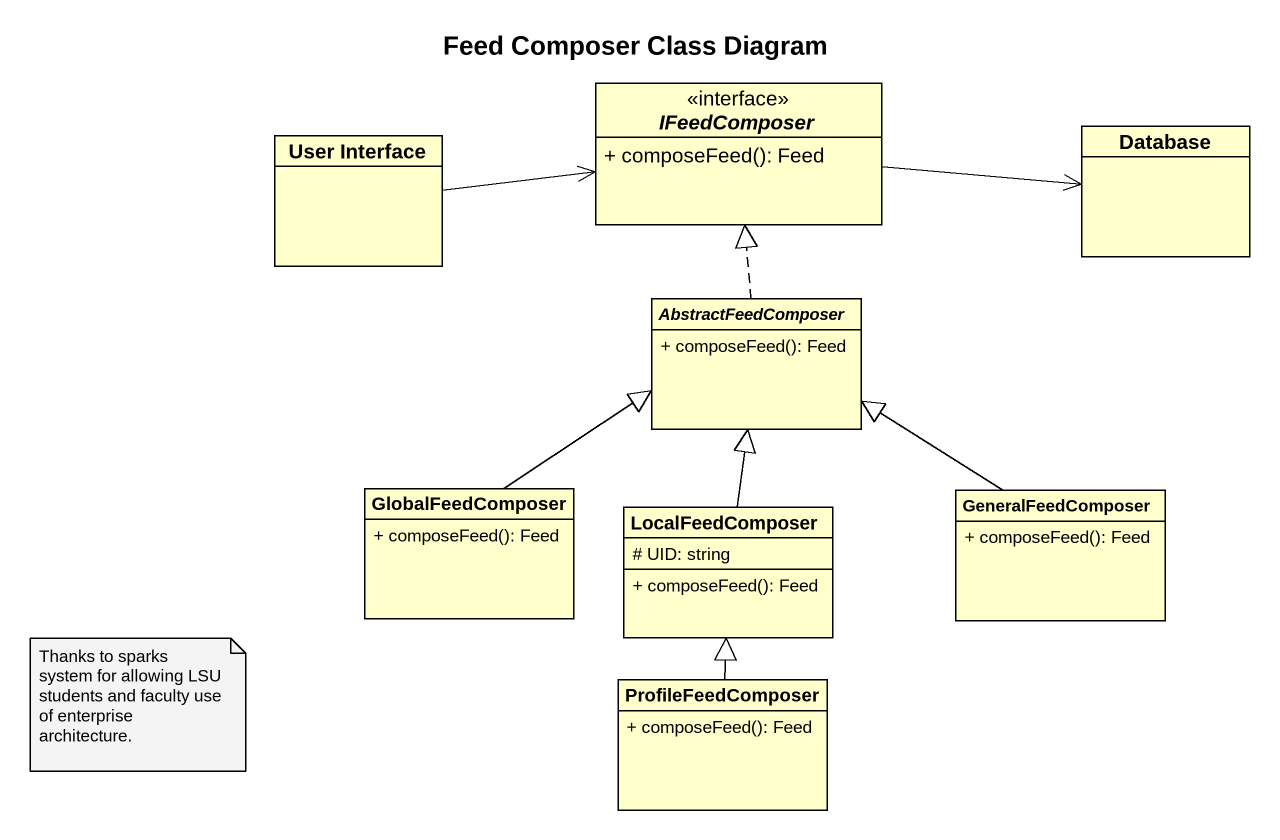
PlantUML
@startuml
title Feed Composer Class Diagram
hide circle
hide empty members
skinparam classAttributeIconSize 0
interface IFeedComposer {
  + composeFeed(): Feed
}
class "User Interface" as User_Interface
class "Database" as Database_
abstract class AbstractFeedComposer {
  + composeFeed(): Feed
}
class GlobalFeedComposer {
  + composeFeed(): Feed
}
class LocalFeedComposer {
  # UID: string
  + composeFeed(): Feed
}
class GeneralFeedComposer {
  + composeFeed(): Feed
}
class ProfileFeedComposer {
  + composeFeed(): Feed
}
User_Interface -right-> IFeedComposer
Database_ <-left- IFeedComposer
AbstractFeedComposer .up.|> IFeedComposer
GlobalFeedComposer -up-|> AbstractFeedComposer
LocalFeedComposer -up-|> AbstractFeedComposer
GeneralFeedComposer -up-|> AbstractFeedComposer
ProfileFeedComposer -up-|> LocalFeedComposer
note as N1
  Thanks to sparks system for allowing LSU students and faculty use of enterprise architecture.
end note
@enduml
